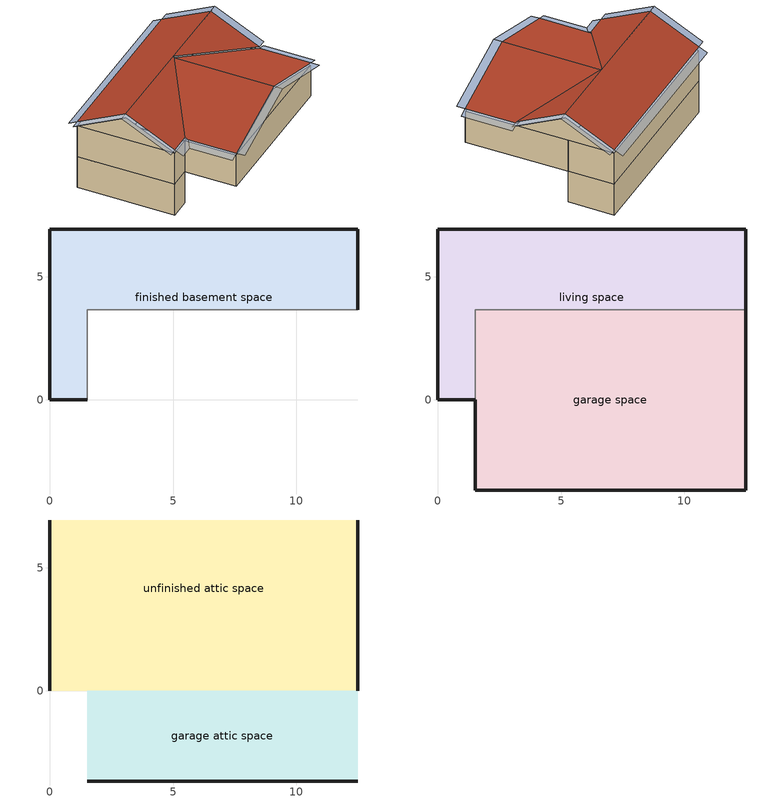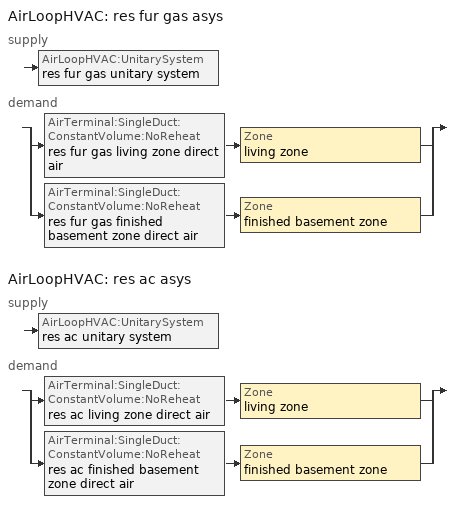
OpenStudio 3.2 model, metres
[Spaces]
finished basement space
 floor foundation: 0,0 0,6.94 12.48,6.94 12.48,3.66 1.51,3.66 1.51,0 z-2.44
 wall foundation: 12.48,3.66 12.48,6.94 0,6.94 0,0 1.51,0 z-2.44:0
 wall adiabatic: 1.51,0 1.51,3.66 12.48,3.66 z-2.44:0
garage space
 floor foundation: 1.51,-3.66 1.51,3.66 12.48,3.66 12.48,-3.66 z0
 wall outside: 1.51,0 1.51,-3.66 12.48,-3.66 12.48,3.66 z0:2.44
 wall to living space: 12.48,3.66 1.51,3.66 1.51,0 z0:2.44
living space
 floor to finished basement space: 0,0 0,6.94 12.48,6.94 12.48,3.66 1.51,3.66 1.51,0 z0
 wall outside: 12.48,3.66 12.48,6.94 0,6.94 0,0 1.51,0 z0:2.44
unfinished attic space
 floor to living space: 12.48,6.94 12.48,3.66 1.51,3.66 1.51,0 0,0 0,6.94 z2.44
 floor to garage space: 12.48,3.66 12.48,0 1.51,0 1.51,3.66 z2.44
 wall outside: 0,3.47,4.17 0,6.94,2.44 0,0,2.44; 12.48,3.47,4.17 12.48,0,2.44 12.48,6.94,2.44
 roof outside: 0,3.47,4.48 12.48,3.47,4.48 12.48,6.94,2.74 0,6.94,2.74; 0,3.47,4.48 0,0,2.74 1.51,0,2.74 7,3.45,4.47 12.48,0,2.74 12.48,3.47,4.48
garage attic space
 floor to garage space: 1.51,-3.66 1.51,0 12.48,0 12.48,-3.66 z2.44
 wall outside: 1.51,-3.66,2.44 12.48,-3.66,2.44 7,-3.66,4.16
 roof outside: 1.51,0,2.63 1.51,-3.66,2.63 7,-3.66,4.35 7,3.45,4.35; 12.48,0,2.63 7,3.45,4.35 7,-3.66,4.35 12.48,-3.66,2.63
shading: -0.61,3.47,4.48 -0.61,0,2.74 0,0,2.74 0,3.47,4.48; 0,-0.61,2.44 1.51,-0.61,2.44 1.51,0,2.74 0,0,2.74; 13.09,0,2.74 13.09,3.47,4.48 12.48,3.47,4.48 12.48,0,2.74; 13.09,-3.66,2.44 13.09,0,2.44 12.48,0,2.63 12.48,-3.66,2.63; 7,-4.27,4.35 12.48,-4.27,2.63 12.48,-3.66,2.63 7,-3.66,4.35; 0.9,0,2.44 0.9,-3.66,2.44 1.51,-3.66,2.63 1.51,0,2.63; 1.51,-4.27,2.63 7,-4.27,4.35 7,-3.66,4.35 1.51,-3.66,2.63; -0.61,6.94,2.74 -0.61,3.47,4.48 0,3.47,4.48 0,6.94,2.74; 13.09,3.47,4.48 13.09,6.94,2.74 12.48,6.94,2.74 12.48,3.47,4.48; 12.48,7.55,2.44 0,7.55,2.44 0,6.94,2.74 12.48,6.94,2.74
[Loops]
AirLoopHVAC 'res fur gas asys'
 supply: AirLoopHVAC:UnitarySystem 'res fur gas unitary system'
 demand: split
  | AirTerminal:SingleDuct:ConstantVolume:NoReheat 'res fur gas living zone direct air' > Zone 'living zone'
  | AirTerminal:SingleDuct:ConstantVolume:NoReheat 'res fur gas finished basement zone direct air' > Zone 'finished basement zone'
AirLoopHVAC 'res ac asys'
 supply: AirLoopHVAC:UnitarySystem 'res ac unitary system'
 demand: split
  | AirTerminal:SingleDuct:ConstantVolume:NoReheat 'res ac living zone direct air' > Zone 'living zone'
  | AirTerminal:SingleDuct:ConstantVolume:NoReheat 'res ac finished basement zone direct air' > Zone 'finished basement zone'
[Site]
Denver Intl Ap_CO_USA: Latitude {deg}=39.83; Longitude {deg}=-104.65; Time Zone {hr}=-7; Elevation {m}=1650
[ClimateZones]
Climate Zone Institution Name 1=Building America; Climate Zone Document Year 1=0; Climate Zone Value 1=Cold
[Site:WaterMainsTemperature]
Calculation Method=Correlation; Annual Average Outdoor Air Temperature {C}=10.8753; Maximum Difference In Monthly Average Outdoor Air Temperatures {deltaC}=23.1524
[Site:GroundTemperature:Deep]
10.8753, 10.8753, 10.8753, 10.8753, 10.8753, 10.8753, 10.8753, 10.8753, 10.8753, 10.8753, 10.8753, 10.8753
[Building]
Building 1: North Axis {deg}=0; Standards Number of Stories=2; Standards Number of Above Ground Stories=1; Standards Building Type=singlefamilydetached; Standards Number of Living Units=1
[ThermalZone] Use Ideal Air Loads=No
Name | Thermostat
living zone | living zone temperature setpoint
garage zone; unfinished attic zone
finished basement zone | finished basement zone temperature setpoint
[Sizing:Zone] Zone Cooling Design Supply Air Temperature Input Method=SupplyAirTemperature; Zone Cooling Design Supply Air Temperature {C}=14; Zone Cooling Design Supply Air Temperature Difference {deltaC}=11.11; Zone Heating Design Supply Air Temperature Input Method=SupplyAirTemperature; Zone Heating Design Supply Air Temperature {C}=40; Zone Heating Design Supply Air Temperature Difference {deltaC}=11.11; Zone Cooling Design Supply Air Humidity Ratio {kg-H2O/kg-air}=0.0085; Zone Heating Design Supply Air Humidity Ratio {kg-H2O/kg-air}=0.008; Cooling Design Air Flow Method=DesignDay; Heating Design Air Flow Method=DesignDay; Account for Dedicated Outdoor Air System=No; Dedicated Outdoor Air System Control Strategy=NeutralSupplyAir; Dedicated Outdoor Air Low Setpoint Temperature for Design {C}=autosize; Dedicated Outdoor Air High Setpoint Temperature for Design {C}=autosize
living zone; garage zone; unfinished attic zone; finished basement zone
[Zone equipment]
living zone: res fur gas living zone direct air, res ac living zone direct air
finished basement zone: res fur gas finished basement zone direct air, res ac finished basement zone direct air
[Space]
Name | Space Type | Thermal Zone | Building Unit
garage space | Space Type 1 | garage zone
living space | Space Type 2 | living zone | unit 1
unfinished attic space | Space Type 3 | unfinished attic zone
finished basement space | Space Type 4 | finished basement zone | unit 1
garage attic space | Space Type 5 | garage zone
[SpaceType]
Name | Standards Space Type
Space Type 1 | garage
Space Type 2 | living
Space Type 3 | unfinished attic
Space Type 4 | finished basement
Space Type 5 | garage attic
[BuildingUnit]
unit 1: Building Unit Type=Residential
[External:File]
8760.csv: File=8760.csv
[People:Definition] Number of People Calculation Method=People; Number of People {people}=1.32; Fraction Radiant=0.319734; Sensible Heat Fraction=0.573; Carbon Dioxide Generation Rate {m3/s-W}=0; Enable ASHRAE 55 Comfort Warnings=No; Mean Radiant Temperature Calculation Type=ZoneAveraged
res occupants|finished basement space; res occupants|living space
[People] Number of People Schedule=occupants; Activity Level Schedule=res occupants activity schedule; Multiplier=1
Name | People Definition | Space or SpaceType
res occupants|finished basement space | res occupants|finished basement space | finished basement space
res occupants|living space | res occupants|living space | living space
[Coil:Heating:Gas]
res fur gas heating coil: Availability Schedule=Always On Discrete; Gas Burner Efficiency=0.78; Nominal Capacity {W}=AutoSize; Parasitic Electric Load {W}=76; Parasitic Gas Load {W}=0; Fuel Type=NaturalGas
[Fan:OnOff] Availability Schedule=Always On Discrete; Fan Total Efficiency=0.75; Pressure Rise {Pa}=794.58; Maximum Flow Rate {m3/s}=autosize; Motor Efficiency=1; Motor In Airstream Fraction=1
Name | Fan Power Ratio Function of Speed Ratio Curve | Fan Efficiency Ratio Function of Speed Ratio Curve
res fur gas htg supply fan | Fan On Off Power Curve | Fan On Off Efficiency Curve
res ac clg supply fan | Fan On Off Power Curve 1 | Fan On Off Efficiency Curve 1
[AirLoopHVAC:UnitarySystem] Control Type=Load; Controlling Zone or Thermostat Location=living zone; Dehumidification Control Type=None; Availability Schedule=Always On Discrete; Fan Placement=BlowThrough; Supply Air Fan Operating Mode Schedule=Always Off Discrete; DX Heating Coil Sizing Ratio=1; Use DOAS DX Cooling Coil=No; DOAS DX Cooling Coil Leaving Minimum Air Temperature {C}=2; Latent Load Control=SensibleOnlyLoadControl; Supply Air Flow Rate When No Cooling or Heating is Required {m3/s}=0; Maximum Supply Air Temperature {C}=48.8889; Maximum Outdoor Dry-Bulb Temperature for Supplemental Heater Operation {C}=21; Maximum Cycling Rate {cycles/hr}=2.5; Heat Pump Time Constant {s}=60; Fraction of On-Cycle Power Use=0.01; Heat Pump Fan Delay Time {s}=60; Ancilliary On-Cycle Electric Power {W}=0; Ancilliary Off-Cycle Electric Power {W}=0
Name | Supply Fan | Heating Coil | Supply Air Flow Rate During Cooling Operation {m3/s} | Supply Air Flow Rate During Heating Operation {m3/s} | Cooling Coil
res fur gas unitary system | res fur gas htg supply fan | res fur gas heating coil | 0 | Autosize
res ac unitary system | res ac clg supply fan |  | Autosize | 0 | res ac cooling coil
[AirLoopHVAC] Availability Schedule=Always On Discrete; Design Supply Air Flow Rate {m3/s}=autosize; Design Return Air Flow Fraction of Supply Air Flow=1
res fur gas asys; res ac asys
[Sizing:System] Type of Load to Size On=Sensible; Design Outdoor Air Flow Rate {m3/s}=Autosize; Central Heating Maximum System Air Flow Ratio=0.3; Preheat Design Temperature {C}=7; Preheat Design Humidity Ratio {kg-H2O/kg-Air}=0.008; Precool Design Temperature {C}=12.8; Precool Design Humidity Ratio {kg-H2O/kg-Air}=0.008; Central Cooling Design Supply Air Temperature {C}=12.8; Central Heating Design Supply Air Temperature {C}=16.7; Sizing Option=NonCoincident; 100% Outdoor Air in Cooling=Yes; 100% Outdoor Air in Heating=Yes; Central Cooling Design Supply Air Humidity Ratio {kg-H2O/kg-Air}=0.0085; Central Heating Design Supply Air Humidity Ratio {kg-H2O/kg-Air}=0.008; Cooling Design Air Flow Method=DesignDay; Cooling Design Air Flow Rate {m3/s}=0; Heating Design Air Flow Method=DesignDay; Heating Design Air Flow Rate {m3/s}=0; System Outdoor Air Method=ZoneSum; Zone Maximum Outdoor Air Fraction=1; Cooling Supply Air Flow Rate Per Floor Area {m3/s-m2}=0.00996765; Cooling Fraction of Autosized Cooling Supply Air Flow Rate=1; Cooling Supply Air Flow Rate Per Unit Cooling Capacity {m3/s-W}=3.94755e-05; Heating Supply Air Flow Rate Per Floor Area {m3/s-m2}=0.00996765; Heating Fraction of Autosized Heating Supply Air Flow Rate=1; Heating Fraction of Autosized Cooling Supply Air Flow Rate=1; Heating Supply Air Flow Rate Per Unit Heating Capacity {m3/s-W}=3.15882e-05; Cooling Design Capacity Method=CoolingDesignCapacity; Cooling Design Capacity {W}=autosize; Cooling Design Capacity Per Floor Area {W/m2}=234.7; Fraction of Autosized Cooling Design Capacity=1; Heating Design Capacity Method=HeatingDesignCapacity; Heating Design Capacity {W}=autosize; Heating Design Capacity Per Floor Area {W/m2}=157; Fraction of Autosized Heating Design Capacity=1; Central Cooling Capacity Control Method=OnOff
res fur gas asys; res ac asys
[AirTerminal:SingleDuct:ConstantVolume:NoReheat] Availability Schedule=Always On Discrete; Maximum Air Flow Rate {m3/s}=AutoSize
res fur gas living zone direct air; res fur gas finished basement zone direct air; res ac living zone direct air; res ac finished basement zone direct air
[Coil:Cooling:DX:SingleSpeed]
res ac cooling coil: Availability Schedule=Always On Discrete; Rated Total Cooling Capacity {W}=autosize; Rated Sensible Heat Ratio=0.740403; Rated COP {W/W}=3.95054; Rated Air Flow Rate {m3/s}=autosize; Rated Evaporator Fan Power Per Volume Flow Rate {W/(m3/s)}=773.391; Total Cooling Capacity Function of Temperature Curve=Cool-Cap-fT1; Total Cooling Capacity Function of Flow Fraction Curve=Cool-Cap-fFF1; Energy Input Ratio Function of Temperature Curve=Cool-EIR-fT1; Energy Input Ratio Function of Flow Fraction Curve=Cool-EIR-fFF1; Part Load Fraction Correlation Curve=Cool-PLF-fPLR1; Minimum Outdoor Dry-Bulb Temperature for Compressor Operation {C}=-25; Nominal Time for Condensate Removal to Begin {s}=1000; Ratio of Initial Moisture Evaporation Rate and Steady State Latent Capacity=1.5; Maximum Cycling Rate {cycles/hr}=3; Latent Capacity Time Constant {s}=45; Condenser Type=AirCooled; Evaporative Condenser Effectiveness=0; Evaporative Condenser Air Flow Rate {m3/s}=Autosize; Evaporative Condenser Pump Rated Power Consumption {W}=Autosize; Crankcase Heater Capacity {W}=0; Maximum Outdoor Dry-Bulb Temperature for Crankcase Heater Operation {C}=12.7778; Basin Heater Capacity {W/K}=0; Basin Heater Setpoint Temperature {C}=10
[ThermostatSetpoint:DualSetpoint] Heating Setpoint Temperature Schedule=res heating setpoint; Cooling Setpoint Temperature Schedule=res cooling setpoint
finished basement zone temperature setpoint; living zone temperature setpoint
[Schedule:File]
occupants: External File=8760.csv; Column Number=1; Rows to Skip at Top=1; Number of Hours of Data=8760; Minutes per Item=60
[Schedule:Constant]
Name | Value
res occupants activity schedule | 112.539
Always On Discrete | 1
Always Off Discrete | 0
[Curve:Exponent] Coefficient1 Constant=1; Coefficient2 Constant=0; Coefficient3 Constant=0; Minimum Value of x=0; Maximum Value of x=1
Fan On Off Power Curve; Fan On Off Power Curve 1
[Curve:Cubic] Coefficient1 Constant=1; Coefficient2 x=0; Coefficient3 x**2=0; Coefficient4 x**3=0; Minimum Value of x=0; Maximum Value of x=1
Fan On Off Efficiency Curve; Fan On Off Efficiency Curve 1
[Curve:Biquadratic] Minimum Value of x=13.88; Maximum Value of x=23.88; Minimum Value of y=18.33; Maximum Value of y=51.66
Name | Coefficient1 Constant | Coefficient2 x | Coefficient3 x**2 | Coefficient4 y | Coefficient5 y**2 | Coefficient6 x*y
Cool-Cap-fT1 | 1.5509 | -0.0750501 | 0.00309714 | 0.00240111 | -5.0544e-05 | -0.000427281
Cool-EIR-fT1 | -0.304283 | 0.118048 | -0.00342467 | -0.00626191 | 0.000695427 | -0.000469975
[Curve:Quadratic] Minimum Value of x=0
Name | Coefficient1 Constant | Coefficient2 x | Coefficient3 x**2 | Maximum Value of x | Minimum Curve Output | Maximum Curve Output
Cool-PLF-fPLR1 | 0.93 | 0.07 | 0 | 1 | 0.7 | 1
Cool-Cap-fFF1 | 0.718605 | 0.4101 | -0.128705 | 2 | 0 | 2
Cool-EIR-fFF1 | 1.323 | -0.477711 | 0.154712 | 2 | 0 | 2
[Schedule:Ruleset]
Name | Default Day Schedule | Summer Design Day Schedule | Winter Design Day Schedule
res heating setpoint | Schedule Day 5 | res heating setpoint summer design | res heating setpoint winter design
res cooling setpoint | Schedule Day 6 | res cooling setpoint summer design | res cooling setpoint winter design
[Schedule:Day]
Schedule Day 5; Schedule Day 6: 24, 0, 0
res heating setpoint allday1; res heating setpoint allday2; res heating setpoint allday3; res heating setpoint allday4; res heating setpoint allday5; res heating setpoint allday6; res heating setpoint allday7; res heating setpoint allday8; res heating setpoint allday9; res heating setpoint allday10; res heating setpoint allday11; res heating setpoint allday12; res heating setpoint winter design; res cooling setpoint winter design: 24, 0, 21.1111
res heating setpoint summer design; res cooling setpoint allday1; res cooling setpoint allday2; res cooling setpoint allday3; res cooling setpoint allday4; res cooling setpoint allday5; res cooling setpoint allday6; res cooling setpoint allday7; res cooling setpoint allday8; res cooling setpoint allday9; res cooling setpoint allday10; res cooling setpoint allday11; res cooling setpoint allday12; res cooling setpoint summer design: 24, 0, 23.8889
[Schedule:Rule] Apply Sunday=Yes; Apply Monday=Yes; Apply Tuesday=Yes; Apply Wednesday=Yes; Apply Thursday=Yes; Apply Friday=Yes; Apply Saturday=Yes; Date Specification Type=DateRange; Start Day=1
Name | Schedule Ruleset | Rule Order | Day Schedule | Start Month | End Month | End Day
res heating setpoint allday rule1 | res heating setpoint | 11 | res heating setpoint allday1 | 1 | 1 | 31
res heating setpoint allday rule2 | res heating setpoint | 10 | res heating setpoint allday2 | 2 | 2 | 28
res heating setpoint allday rule3 | res heating setpoint | 9 | res heating setpoint allday3 | 3 | 3 | 31
res heating setpoint allday rule4 | res heating setpoint | 8 | res heating setpoint allday4 | 4 | 4 | 30
res heating setpoint allday rule5 | res heating setpoint | 7 | res heating setpoint allday5 | 5 | 5 | 31
res heating setpoint allday rule6 | res heating setpoint | 6 | res heating setpoint allday6 | 6 | 6 | 30
res heating setpoint allday rule7 | res heating setpoint | 5 | res heating setpoint allday7 | 7 | 7 | 31
res heating setpoint allday rule8 | res heating setpoint | 4 | res heating setpoint allday8 | 8 | 8 | 31
res heating setpoint allday rule9 | res heating setpoint | 3 | res heating setpoint allday9 | 9 | 9 | 30
res heating setpoint allday rule10 | res heating setpoint | 2 | res heating setpoint allday10 | 10 | 10 | 31
res heating setpoint allday rule11 | res heating setpoint | 1 | res heating setpoint allday11 | 11 | 11 | 30
res heating setpoint allday rule12 | res heating setpoint | 0 | res heating setpoint allday12 | 12 | 12 | 31
res cooling setpoint allday rule1 | res cooling setpoint | 11 | res cooling setpoint allday1 | 1 | 1 | 31
res cooling setpoint allday rule2 | res cooling setpoint | 10 | res cooling setpoint allday2 | 2 | 2 | 28
res cooling setpoint allday rule3 | res cooling setpoint | 9 | res cooling setpoint allday3 | 3 | 3 | 31
res cooling setpoint allday rule4 | res cooling setpoint | 8 | res cooling setpoint allday4 | 4 | 4 | 30
res cooling setpoint allday rule5 | res cooling setpoint | 7 | res cooling setpoint allday5 | 5 | 5 | 31
res cooling setpoint allday rule6 | res cooling setpoint | 6 | res cooling setpoint allday6 | 6 | 6 | 30
res cooling setpoint allday rule7 | res cooling setpoint | 5 | res cooling setpoint allday7 | 7 | 7 | 31
res cooling setpoint allday rule8 | res cooling setpoint | 4 | res cooling setpoint allday8 | 8 | 8 | 31
res cooling setpoint allday rule9 | res cooling setpoint | 3 | res cooling setpoint allday9 | 9 | 9 | 30
res cooling setpoint allday rule10 | res cooling setpoint | 2 | res cooling setpoint allday10 | 10 | 10 | 31
res cooling setpoint allday rule11 | res cooling setpoint | 1 | res cooling setpoint allday11 | 11 | 11 | 30
res cooling setpoint allday rule12 | res cooling setpoint | 0 | res cooling setpoint allday12 | 12 | 12 | 31
